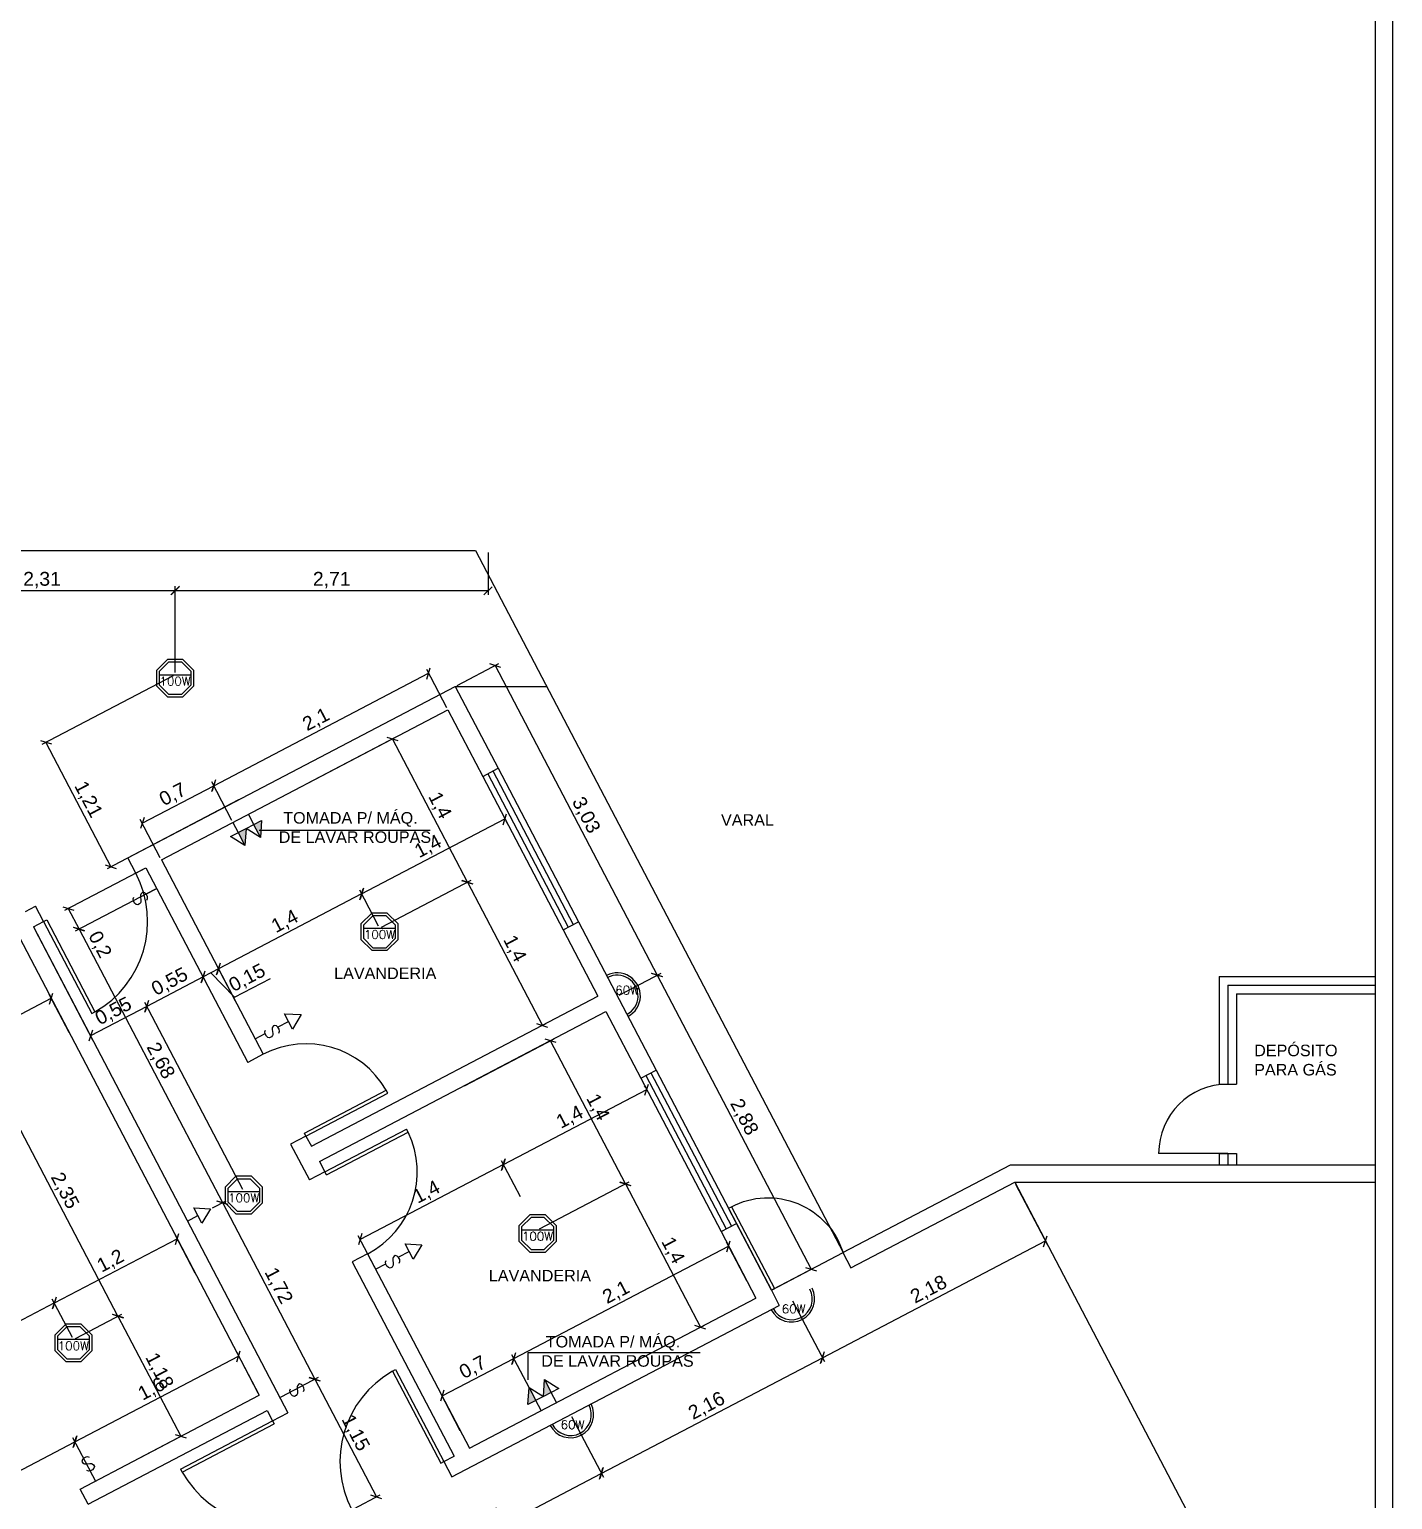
# Model space of a CAD drawing. Header units: millimetres. Extents: x 562 to 1062, y -27 to 300.
# Drawn here: x 693.56 to 705.36, y 232.64 to 245.37 of the extents above; entities that cross this region are included whole.
import ezdxf
from ezdxf.enums import TextEntityAlignment as Align

# ---------------------------------------------------------------- set-up
doc = ezdxf.new("R2010")
doc.units = ezdxf.units.MM
doc.header["$LTSCALE"] = 0.04
doc.linetypes.add('ACAD_ISO03W100', pattern=[30, 12, -18])
for name, color, linetype in [('01', 1, 'Continuous'), ('02', 2, 'Continuous'), ('03', 3, 'Continuous'), ('05', 5, 'Continuous'), ('1', 1, 'Continuous'), ('2', 2, 'Continuous'), ('BAN', 11, 'Continuous'), ('LUMINAR', 2, 'Continuous'), ('TRACEJADO', 7, 'ACAD_ISO03W100')]:
    doc.layers.add(name, color=color, linetype=linetype)
doc.styles.add('SIMPLEX', font='SIMPLEX.SHX')
doc.styles.get("Standard").update_dxf_attribs({"font": 'arial.ttf'})
doc.dimstyles.new('ISO-25', dxfattribs={"dimscale": 0.03, "dimtxt": 4, "dimasz": 2.5, "dimexe": 1.25, "dimexo": 0.625, "dimtad": 1, "dimtxsty": 'Standard', "dimblk": 'OBLIQUE', "dimcen": 2.5, "dimadec": 3, "dimazin": 0, "dimtfac": 1, "dimtmove": 0, "dimatfit": 3, "dimldrblk": 'OBLIQUE', "dimfxl": 1, "dimarcsym": 0})

# ---------------------------------------------------------------- blocks, each defined once
blk = doc.blocks.new('_Oblique')
at = {"layer": 'TRACEJADO', "color": 0, "lineweight": -2}
blk.add_line((-0.5, -0.5), (0.5, 0.5), dxfattribs=at)
blk = doc.blocks.new('*D299')
at = {"layer": 'BAN', "color": 0}
for p, q in [((692.513, 239.681), (692.513, 240.553)), ((692.513, 240.515), (694.819, 240.515)), ((694.819, 239.805), (694.819, 240.553))]:
    blk.add_line(p, q, dxfattribs=at)
at = {"layer": 'Defpoints', "color": 0}
for p in [(694.819, 240.515), (694.819, 239.786), (692.513, 239.662)]:
    blk.add_point(p, dxfattribs=at)
at = {"layer": 'BAN', "color": 0, "xscale": 0.075, "yscale": 0.075, "zscale": 0.075, "rotation": 180}
blk.add_blockref('_Oblique', (692.513, 240.515), dxfattribs=at)
at = {"layer": 'BAN', "color": 0, "xscale": 0.075, "yscale": 0.075, "zscale": 0.075}
blk.add_blockref('_Oblique', (694.819, 240.515), dxfattribs=at)
at = {"layer": 'BAN', "color": 0, "insert": (693.666, 240.606), "char_height": 0.12, "attachment_point": 5}
blk.add_mtext('2,31', dxfattribs=at)
blk = doc.blocks.new('*D300')
at = {"layer": 'BAN', "color": 0}
for p, q in [((697.529, 240.844), (697.529, 240.478)), ((694.819, 239.805), (694.819, 240.553)), ((694.819, 240.515), (697.529, 240.515))]:
    blk.add_line(p, q, dxfattribs=at)
at = {"layer": 'Defpoints', "color": 0}
for p in [(697.529, 240.862), (697.529, 240.515), (694.819, 239.786)]:
    blk.add_point(p, dxfattribs=at)
at = {"layer": 'BAN', "color": 0, "xscale": 0.075, "yscale": 0.075, "zscale": 0.075, "rotation": 180}
blk.add_blockref('_Oblique', (694.819, 240.515), dxfattribs=at)
at = {"layer": 'BAN', "color": 0, "xscale": 0.075, "yscale": 0.075, "zscale": 0.075}
blk.add_blockref('_Oblique', (697.529, 240.515), dxfattribs=at)
at = {"layer": 'BAN', "color": 0, "insert": (696.174, 240.606), "char_height": 0.12, "attachment_point": 5}
blk.add_mtext('2,71', dxfattribs=at)
blk = doc.blocks.new('*D301')
at = {"layer": 'BAN', "color": 0, "lineweight": -2}
for p, q in [((697.259, 239.693), (697.621, 239.883)), ((697.588, 239.866), (698.991, 237.186)), ((698.662, 237.013), (699.025, 237.203))]:
    blk.add_line(p, q, dxfattribs=at)
at = {"layer": 'Defpoints', "color": 0}
for p in [(697.243, 239.685), (698.991, 237.186), (698.646, 237.005)]:
    blk.add_point(p, dxfattribs=at)
at = {"layer": 'BAN', "color": 0, "lineweight": -2, "xscale": 0.075, "yscale": 0.075, "zscale": 0.075}
for p, rotation in [((697.588, 239.866), 117.6381895532795), ((698.991, 237.186), 297.6381895532795)]:
    blk.add_blockref('_Oblique', p, dxfattribs=dict(at, rotation=rotation))
at = {"layer": 'BAN', "color": 0, "insert": (698.37, 238.568), "char_height": 0.12, "attachment_point": 5, "rotation": 297.6382}
blk.add_mtext('3,03', dxfattribs=at)
blk = doc.blocks.new('*D302')
at = {"layer": 'BAN', "color": 0}
for p, q in [((698.662, 237.013), (699.025, 237.203)), ((698.991, 237.186), (700.325, 234.639)), ((699.996, 234.467), (700.358, 234.656))]:
    blk.add_line(p, q, dxfattribs=at)
at = {"layer": 'Defpoints', "color": 0}
for p in [(698.646, 237.005), (700.325, 234.639), (699.98, 234.458)]:
    blk.add_point(p, dxfattribs=at)
at = {"layer": 'BAN', "color": 0, "xscale": 0.075, "yscale": 0.075, "zscale": 0.075}
for p, rotation in [((698.991, 237.186), 117.6381895532795), ((700.325, 234.639), 297.6381895532795)]:
    blk.add_blockref('_Oblique', p, dxfattribs=dict(at, rotation=rotation))
at = {"layer": 'BAN', "color": 0, "insert": (699.739, 235.954), "char_height": 0.12, "attachment_point": 5, "rotation": 297.6382}
blk.add_mtext('2,88', dxfattribs=at)
blk = doc.blocks.new('*D303')
at = {"layer": 'BAN', "color": 0, "lineweight": -2}
for p, q in [((695.31, 238.525), (695.135, 238.859)), ((694.533, 238.501), (695.153, 238.825)), ((694.69, 238.2), (694.515, 238.534))]:
    blk.add_line(p, q, dxfattribs=at)
at = {"layer": 'Defpoints', "color": 0}
for p in [(695.153, 238.825), (695.319, 238.508), (694.699, 238.183)]:
    blk.add_point(p, dxfattribs=at)
at = {"layer": 'BAN', "color": 0, "lineweight": -2, "xscale": 0.075, "yscale": 0.075, "zscale": 0.075}
for p, rotation in [((695.153, 238.825), 27.63818955329995), ((694.533, 238.501), 207.6381895533)]:
    blk.add_blockref('_Oblique', p, dxfattribs=dict(at, rotation=rotation))
at = {"layer": 'BAN', "color": 0, "insert": (694.801, 238.744), "char_height": 0.12, "attachment_point": 5, "rotation": 27.6382}
blk.add_mtext('0,7', dxfattribs=at)
blk = doc.blocks.new('*D304')
at = {"layer": 'BAN', "color": 0}
for p, q in [((695.153, 238.825), (697.013, 239.8)), ((697.171, 239.499), (696.996, 239.833)), ((695.31, 238.525), (695.135, 238.859))]:
    blk.add_line(p, q, dxfattribs=at)
at = {"layer": 'Defpoints', "color": 0}
for p in [(697.013, 239.8), (697.179, 239.482), (695.319, 238.508)]:
    blk.add_point(p, dxfattribs=at)
at = {"layer": 'BAN', "color": 0, "xscale": 0.075, "yscale": 0.075, "zscale": 0.075}
for p, rotation in [((697.013, 239.8), 27.63818955329993), ((695.153, 238.825), 207.6381895533)]:
    blk.add_blockref('_Oblique', p, dxfattribs=dict(at, rotation=rotation))
at = {"layer": 'BAN', "color": 0, "insert": (696.041, 239.393), "char_height": 0.12, "attachment_point": 5, "rotation": 27.6382}
blk.add_mtext('2,1', dxfattribs=at)
blk = doc.blocks.new('*D305')
at = {"layer": 'BAN', "color": 0, "lineweight": -2}
for p, q in [((696.433, 237.889), (695.193, 237.239)), ((696.58, 237.609), (696.416, 237.922)), ((695.34, 236.96), (695.176, 237.273))]:
    blk.add_line(p, q, dxfattribs=at)
at = {"layer": 'Defpoints', "color": 0}
for p in [(696.588, 237.592), (695.193, 237.239), (695.348, 236.943)]:
    blk.add_point(p, dxfattribs=at)
at = {"layer": 'BAN', "color": 0, "lineweight": -2, "xscale": 0.075, "yscale": 0.075, "zscale": 0.075}
for p, rotation in [((696.433, 237.889), 27.63818955328323), ((695.193, 237.239), 207.6381895532832)]:
    blk.add_blockref('_Oblique', p, dxfattribs=dict(at, rotation=rotation))
at = {"layer": 'BAN', "color": 0, "insert": (695.771, 237.645), "char_height": 0.12, "attachment_point": 5, "rotation": 27.6382}
blk.add_mtext('1,4', dxfattribs=at)
blk = doc.blocks.new('*D306')
at = {"layer": 'BAN', "color": 0}
for p, q in [((696.433, 237.889), (697.674, 238.538)), ((697.682, 238.522), (697.691, 238.505)), ((696.58, 237.609), (696.416, 237.922))]:
    blk.add_line(p, q, dxfattribs=at)
at = {"layer": 'Defpoints', "color": 0}
for p in [(697.674, 238.538), (697.674, 238.538), (696.588, 237.592)]:
    blk.add_point(p, dxfattribs=at)
at = {"layer": 'BAN', "color": 0, "xscale": 0.075, "yscale": 0.075, "zscale": 0.075}
for p, rotation in [((697.674, 238.538), 27.63818955328328), ((696.433, 237.889), 207.6381895532833)]:
    blk.add_blockref('_Oblique', p, dxfattribs=dict(at, rotation=rotation))
at = {"layer": 'BAN', "color": 0, "insert": (697.011, 238.294), "char_height": 0.12, "attachment_point": 5, "rotation": 27.6382}
blk.add_mtext('1,4', dxfattribs=at)
blk = doc.blocks.new('*D308')
at = {"layer": 'BAN', "color": 0}
for p, q in [((697.66, 235.545), (698.901, 236.195)), ((698.892, 236.211), (698.883, 236.228)), ((697.807, 235.266), (697.643, 235.578))]:
    blk.add_line(p, q, dxfattribs=at)
at = {"layer": 'Defpoints', "color": 0}
for p in [(698.901, 236.195), (698.901, 236.195), (697.816, 235.249)]:
    blk.add_point(p, dxfattribs=at)
at = {"layer": 'BAN', "color": 0, "xscale": 0.075, "yscale": 0.075, "zscale": 0.075}
for p, rotation in [((698.901, 236.195), 27.63818955328329), ((697.66, 235.545), 207.6381895532833)]:
    blk.add_blockref('_Oblique', p, dxfattribs=dict(at, rotation=rotation))
at = {"layer": 'BAN', "color": 0, "insert": (698.238, 235.95), "char_height": 0.12, "attachment_point": 5, "rotation": 27.6382}
blk.add_mtext('1,4', dxfattribs=at)
blk = doc.blocks.new('*D307')
at = {"layer": 'BAN', "color": 0, "lineweight": -2}
for p, q in [((697.66, 235.545), (696.42, 234.896)), ((697.807, 235.266), (697.643, 235.578)), ((696.567, 234.616), (696.403, 234.929))]:
    blk.add_line(p, q, dxfattribs=at)
at = {"layer": 'Defpoints', "color": 0}
for p in [(697.816, 235.249), (696.42, 234.896), (696.575, 234.599)]:
    blk.add_point(p, dxfattribs=at)
at = {"layer": 'BAN', "color": 0, "lineweight": -2, "xscale": 0.075, "yscale": 0.075, "zscale": 0.075}
for p, rotation in [((697.66, 235.545), 27.63818955328323), ((696.42, 234.896), 207.6381895532832)]:
    blk.add_blockref('_Oblique', p, dxfattribs=dict(at, rotation=rotation))
at = {"layer": 'BAN', "color": 0, "insert": (696.998, 235.301), "char_height": 0.12, "attachment_point": 5, "rotation": 27.6382}
blk.add_mtext('1,4', dxfattribs=at)
blk = doc.blocks.new('*D309')
at = {"layer": 'BAN', "color": 0, "lineweight": -2}
for p, q in [((697.13, 233.541), (697.75, 233.865)), ((697.908, 233.564), (697.733, 233.898)), ((697.287, 233.24), (697.112, 233.574))]:
    blk.add_line(p, q, dxfattribs=at)
at = {"layer": 'Defpoints', "color": 0}
for p in [(697.75, 233.865), (697.916, 233.548), (697.296, 233.223)]:
    blk.add_point(p, dxfattribs=at)
at = {"layer": 'BAN', "color": 0, "lineweight": -2, "xscale": 0.075, "yscale": 0.075, "zscale": 0.075}
for p, rotation in [((697.75, 233.865), 27.63818955329995), ((697.13, 233.541), 207.6381895533)]:
    blk.add_blockref('_Oblique', p, dxfattribs=dict(at, rotation=rotation))
at = {"layer": 'BAN', "color": 0, "insert": (697.398, 233.783), "char_height": 0.12, "attachment_point": 5, "rotation": 27.6382}
blk.add_mtext('0,7', dxfattribs=at)
blk = doc.blocks.new('*D310')
at = {"layer": 'BAN', "color": 0}
for p, q in [((697.75, 233.865), (699.61, 234.839)), ((699.768, 234.539), (699.593, 234.873)), ((697.908, 233.564), (697.733, 233.898))]:
    blk.add_line(p, q, dxfattribs=at)
at = {"layer": 'Defpoints', "color": 0}
for p in [(699.61, 234.839), (699.777, 234.522), (697.916, 233.548)]:
    blk.add_point(p, dxfattribs=at)
at = {"layer": 'BAN', "color": 0, "xscale": 0.075, "yscale": 0.075, "zscale": 0.075}
for p, rotation in [((699.61, 234.839), 27.63818955329998), ((697.75, 233.865), 207.6381895533)]:
    blk.add_blockref('_Oblique', p, dxfattribs=dict(at, rotation=rotation))
at = {"layer": 'BAN', "color": 0, "insert": (698.638, 234.433), "char_height": 0.12, "attachment_point": 5, "rotation": 27.6382}
blk.add_mtext('2,1', dxfattribs=at)
blk = doc.blocks.new('*D311')
at = {"layer": 'BAN', "color": 0}
for p, q in [((695.015, 237.255), (695.078, 237.136)), ((695.193, 237.239), (695.06, 237.17)), ((695.127, 237.205), (695.332, 236.994)), ((695.202, 237.223), (695.21, 237.206)), ((695.332, 236.994), (695.643, 237.156))]:
    blk.add_line(p, q, dxfattribs=at)
at = {"layer": 'Defpoints', "color": 0}
for p in [(695.007, 237.272), (695.193, 237.239), (695.06, 237.17)]:
    blk.add_point(p, dxfattribs=at)
at = {"layer": 'BAN', "color": 0, "xscale": 0.075, "yscale": 0.075, "zscale": 0.075}
for p, rotation in [((695.06, 237.17), 207.6381895532833), ((695.193, 237.239), 27.63818955328331)]:
    blk.add_blockref('_Oblique', p, dxfattribs=dict(at, rotation=rotation))
at = {"layer": 'BAN', "color": 0, "insert": (695.445, 237.156), "char_height": 0.12, "attachment_point": 5, "rotation": 27.6382}
blk.add_mtext('0,15', dxfattribs=at)
blk = doc.blocks.new('*D312')
at = {"layer": 'BAN', "color": 0}
for p, q in [((695.015, 237.255), (695.078, 237.136)), ((695.06, 237.17), (694.573, 236.915)), ((695.404, 235.328), (694.556, 236.948))]:
    blk.add_line(p, q, dxfattribs=at)
at = {"layer": 'Defpoints', "color": 0}
for p in [(695.007, 237.272), (694.573, 236.915), (695.412, 235.312)]:
    blk.add_point(p, dxfattribs=at)
at = {"layer": 'BAN', "color": 0, "xscale": 0.075, "yscale": 0.075, "zscale": 0.075}
for p, rotation in [((695.06, 237.17), 27.63818955328331), ((694.573, 236.915), 207.6381895532833)]:
    blk.add_blockref('_Oblique', p, dxfattribs=dict(at, rotation=rotation))
at = {"layer": 'BAN', "color": 0, "insert": (694.774, 237.123), "char_height": 0.12, "attachment_point": 5, "rotation": 27.6382}
blk.add_mtext('0,55', dxfattribs=at)
blk = doc.blocks.new('*D313')
at = {"layer": 'BAN', "color": 0}
for p, q in [((693.6, 237.587), (694.103, 236.626)), ((695.404, 235.328), (694.556, 236.948)), ((694.573, 236.915), (694.086, 236.659))]:
    blk.add_line(p, q, dxfattribs=at)
at = {"layer": 'Defpoints', "color": 0}
for p in [(693.591, 237.603), (694.086, 236.659), (695.412, 235.312)]:
    blk.add_point(p, dxfattribs=at)
at = {"layer": 'BAN', "color": 0, "xscale": 0.075, "yscale": 0.075, "zscale": 0.075}
for p, rotation in [((694.573, 236.915), 27.63818955328331), ((694.086, 236.659), 207.6381895532833)]:
    blk.add_blockref('_Oblique', p, dxfattribs=dict(at, rotation=rotation))
at = {"layer": 'BAN', "color": 0, "insert": (694.287, 236.868), "char_height": 0.12, "attachment_point": 5, "rotation": 27.6382}
blk.add_mtext('0,55', dxfattribs=at)
blk = doc.blocks.new('*D314')
at = {"layer": 'BAN', "color": 0, "lineweight": -2}
for p, q in [((694.549, 238.105), (693.86, 237.744)), ((694.642, 237.928), (693.953, 237.567)), ((693.893, 237.761), (693.986, 237.584)), ((693.986, 237.584), (694.139, 237.292))]:
    blk.add_line(p, q, dxfattribs=at)
at = {"layer": 'Defpoints', "color": 0}
for p in [(694.566, 238.114), (694.659, 237.936), (693.986, 237.584)]:
    blk.add_point(p, dxfattribs=at)
at = {"layer": 'BAN', "color": 0, "lineweight": -2, "xscale": 0.075, "yscale": 0.075, "zscale": 0.075}
for p, rotation in [((693.893, 237.761), 117.6381895532745), ((693.986, 237.584), 297.6381895532745)]:
    blk.add_blockref('_Oblique', p, dxfattribs=dict(at, rotation=rotation))
at = {"layer": 'BAN', "color": 0, "insert": (694.161, 237.447), "char_height": 0.12, "attachment_point": 5, "rotation": 297.6382}
blk.add_mtext('0,2', dxfattribs=at)
blk = doc.blocks.new('*D315')
at = {"layer": 'BAN', "color": 0}
for p, q in [((694.642, 237.928), (693.953, 237.567)), ((693.986, 237.584), (695.227, 235.215)), ((695.141, 235.17), (695.26, 235.232))]:
    blk.add_line(p, q, dxfattribs=at)
at = {"layer": 'Defpoints', "color": 0}
for p in [(694.659, 237.936), (695.124, 235.161), (695.227, 235.215)]:
    blk.add_point(p, dxfattribs=at)
at = {"layer": 'BAN', "color": 0, "xscale": 0.075, "yscale": 0.075, "zscale": 0.075}
for p, rotation in [((693.986, 237.584), 117.6381895532745), ((695.227, 235.215), 297.6381895532745)]:
    blk.add_blockref('_Oblique', p, dxfattribs=dict(at, rotation=rotation))
at = {"layer": 'BAN', "color": 0, "insert": (694.687, 236.442), "char_height": 0.12, "attachment_point": 5, "rotation": 297.6382}
blk.add_mtext('2,68', dxfattribs=at)
blk = doc.blocks.new('*D316')
at = {"layer": 'BAN', "color": 0}
for p, q in [((695.141, 235.17), (695.26, 235.232)), ((695.227, 235.215), (696.027, 233.686)), ((695.742, 233.537), (696.06, 233.704))]:
    blk.add_line(p, q, dxfattribs=at)
at = {"layer": 'Defpoints', "color": 0}
for p in [(695.124, 235.161), (696.027, 233.686), (695.725, 233.528)]:
    blk.add_point(p, dxfattribs=at)
at = {"layer": 'BAN', "color": 0, "xscale": 0.075, "yscale": 0.075, "zscale": 0.075}
for p, rotation in [((695.227, 235.215), 117.6381895532745), ((696.027, 233.686), 297.6381895532745)]:
    blk.add_blockref('_Oblique', p, dxfattribs=dict(at, rotation=rotation))
at = {"layer": 'BAN', "color": 0, "insert": (695.708, 234.493), "char_height": 0.12, "attachment_point": 5, "rotation": 297.6382}
blk.add_mtext('1,72', dxfattribs=at)
blk = doc.blocks.new('*D317')
at = {"layer": 'BAN', "color": 0}
for p, q in [((695.742, 233.537), (696.06, 233.704)), ((696.027, 233.686), (696.561, 232.668)), ((696.364, 232.565), (696.594, 232.685))]:
    blk.add_line(p, q, dxfattribs=at)
at = {"layer": 'Defpoints', "color": 0}
for p in [(695.725, 233.528), (696.561, 232.668), (696.347, 232.556)]:
    blk.add_point(p, dxfattribs=at)
at = {"layer": 'BAN', "color": 0, "xscale": 0.075, "yscale": 0.075, "zscale": 0.075}
for p, rotation in [((696.027, 233.686), 117.6381895532745), ((696.561, 232.668), 297.6381895532745)]:
    blk.add_blockref('_Oblique', p, dxfattribs=dict(at, rotation=rotation))
at = {"layer": 'BAN', "color": 0, "insert": (696.374, 233.219), "char_height": 0.12, "attachment_point": 5, "rotation": 297.6382}
blk.add_mtext('1,15', dxfattribs=at)
blk = doc.blocks.new('*D320')
at = {"layer": 'BAN', "color": 0}
for p, q in [((689.779, 230.96), (693.951, 233.145)), ((694.097, 232.866), (693.933, 233.178)), ((689.948, 230.637), (689.762, 230.994))]:
    blk.add_line(p, q, dxfattribs=at)
at = {"layer": 'Defpoints', "color": 0}
for p in [(693.951, 233.145), (694.105, 232.849), (689.957, 230.621)]:
    blk.add_point(p, dxfattribs=at)
at = {"layer": 'BAN', "color": 0, "xscale": 0.075, "yscale": 0.075, "zscale": 0.075}
for p, rotation in [((693.951, 233.145), 27.63818955327947), ((689.779, 230.96), 207.6381895532795)]:
    blk.add_blockref('_Oblique', p, dxfattribs=dict(at, rotation=rotation))
at = {"layer": 'BAN', "color": 0, "insert": (691.823, 232.133), "char_height": 0.12, "attachment_point": 5, "rotation": 27.6382}
blk.add_mtext('4,71', dxfattribs=at)
blk = doc.blocks.new('*D321')
at = {"layer": 'BAN', "color": 0}
for p, q in [((693.951, 233.145), (695.368, 233.887)), ((695.537, 233.564), (695.351, 233.92)), ((694.097, 232.866), (693.933, 233.178))]:
    blk.add_line(p, q, dxfattribs=at)
at = {"layer": 'Defpoints', "color": 0}
for p in [(695.368, 233.887), (695.546, 233.547), (694.105, 232.849)]:
    blk.add_point(p, dxfattribs=at)
at = {"layer": 'BAN', "color": 0, "xscale": 0.075, "yscale": 0.075, "zscale": 0.075}
for p, rotation in [((695.368, 233.887), 27.63818955327947), ((693.951, 233.145), 207.6381895532795)]:
    blk.add_blockref('_Oblique', p, dxfattribs=dict(at, rotation=rotation))
at = {"layer": 'BAN', "color": 0, "insert": (694.617, 233.596), "char_height": 0.12, "attachment_point": 5, "rotation": 27.6382}
blk.add_mtext('1,6', dxfattribs=at)
blk = doc.blocks.new('*D322')
at = {"layer": 'BAN', "color": 0, "lineweight": -2}
for p, q in [((693.929, 234.048), (693.755, 234.38)), ((693.773, 234.347), (691.55, 233.183)), ((691.707, 232.884), (691.533, 233.216))]:
    blk.add_line(p, q, dxfattribs=at)
at = {"layer": 'Defpoints', "color": 0}
for p in [(693.938, 234.032), (691.55, 233.183), (691.715, 232.868)]:
    blk.add_point(p, dxfattribs=at)
at = {"layer": 'BAN', "color": 0, "lineweight": -2, "xscale": 0.075, "yscale": 0.075, "zscale": 0.075}
for p, rotation in [((693.773, 234.347), 27.63818955328132), ((691.55, 233.183), 207.6381895532814)]:
    blk.add_blockref('_Oblique', p, dxfattribs=dict(at, rotation=rotation))
at = {"layer": 'BAN', "color": 0, "insert": (692.62, 233.845), "char_height": 0.12, "attachment_point": 5, "rotation": 27.6382}
blk.add_mtext('2,51', dxfattribs=at)
blk = doc.blocks.new('*D325')
at = {"layer": 'BAN', "color": 0}
for p, q in [((693.773, 234.347), (694.836, 234.903)), ((694.992, 234.605), (694.819, 234.937)), ((693.929, 234.048), (693.755, 234.38))]:
    blk.add_line(p, q, dxfattribs=at)
at = {"layer": 'Defpoints', "color": 0}
for p in [(694.836, 234.903), (695.001, 234.588), (693.938, 234.032)]:
    blk.add_point(p, dxfattribs=at)
at = {"layer": 'BAN', "color": 0, "xscale": 0.075, "yscale": 0.075, "zscale": 0.075}
for p, rotation in [((694.836, 234.903), 27.63818955328134), ((693.773, 234.347), 207.6381895532814)]:
    blk.add_blockref('_Oblique', p, dxfattribs=dict(at, rotation=rotation))
at = {"layer": 'BAN', "color": 0, "insert": (694.262, 234.705), "char_height": 0.12, "attachment_point": 5, "rotation": 27.6382}
blk.add_mtext('1,2', dxfattribs=at)
blk = doc.blocks.new('*D329')
at = {"layer": 'BAN', "color": 0}
for p, q in [((692.683, 236.429), (693.746, 236.985)), ((693.902, 236.687), (693.728, 237.018)), ((692.839, 236.13), (692.665, 236.462))]:
    blk.add_line(p, q, dxfattribs=at)
at = {"layer": 'Defpoints', "color": 0}
for p in [(693.746, 236.985), (693.911, 236.67), (692.848, 236.113)]:
    blk.add_point(p, dxfattribs=at)
at = {"layer": 'BAN', "color": 0, "xscale": 0.075, "yscale": 0.075, "zscale": 0.075}
for p, rotation in [((693.746, 236.985), 27.63818955328135), ((692.683, 236.429), 207.6381895532814)]:
    blk.add_blockref('_Oblique', p, dxfattribs=dict(at, rotation=rotation))
at = {"layer": 'BAN', "color": 0, "insert": (693.172, 236.787), "char_height": 0.12, "attachment_point": 5, "rotation": 27.6382}
blk.add_mtext('1,2', dxfattribs=at)
blk = doc.blocks.new('*D339')
at = {"layer": 'BAN', "color": 0, "lineweight": -2}
for p, q in [((695.956, 238.841), (696.732, 239.248)), ((697.348, 237.99), (696.699, 239.23)), ((696.605, 237.601), (697.381, 238.008))]:
    blk.add_line(p, q, dxfattribs=at)
at = {"layer": 'Defpoints', "color": 0}
for p in [(696.699, 239.23), (695.939, 238.833), (696.588, 237.592)]:
    blk.add_point(p, dxfattribs=at)
at = {"layer": 'BAN', "color": 0, "lineweight": -2, "xscale": 0.075, "yscale": 0.075, "zscale": 0.075}
for p, rotation in [((696.699, 239.23), 117.6381895532844), ((697.348, 237.99), 297.6381895532843)]:
    blk.add_blockref('_Oblique', p, dxfattribs=dict(at, rotation=rotation))
at = {"layer": 'BAN', "color": 0, "insert": (697.104, 238.652), "char_height": 0.12, "attachment_point": 5, "rotation": 297.6382}
blk.add_mtext('1,4', dxfattribs=at)
blk = doc.blocks.new('*D340')
at = {"layer": 'BAN', "color": 0}
for p, q in [((696.605, 237.601), (697.381, 238.008)), ((697.348, 237.99), (697.998, 236.75)), ((698.014, 236.759), (698.031, 236.767))]:
    blk.add_line(p, q, dxfattribs=at)
at = {"layer": 'Defpoints', "color": 0}
for p in [(696.588, 237.592), (697.998, 236.75), (697.998, 236.75)]:
    blk.add_point(p, dxfattribs=at)
at = {"layer": 'BAN', "color": 0, "xscale": 0.075, "yscale": 0.075, "zscale": 0.075}
for p, rotation in [((697.348, 237.99), 117.6381895532844), ((697.998, 236.75), 297.6381895532843)]:
    blk.add_blockref('_Oblique', p, dxfattribs=dict(at, rotation=rotation))
at = {"layer": 'BAN', "color": 0, "insert": (697.753, 237.412), "char_height": 0.12, "attachment_point": 5, "rotation": 297.6382}
blk.add_mtext('1,4', dxfattribs=at)
blk = doc.blocks.new('*D342')
at = {"layer": 'BAN', "color": 0}
for p, q in [((697.974, 234.988), (698.75, 235.394)), ((698.717, 235.377), (699.366, 234.137)), ((699.383, 234.145), (699.399, 234.154))]:
    blk.add_line(p, q, dxfattribs=at)
at = {"layer": 'Defpoints', "color": 0}
for p in [(697.957, 234.979), (699.366, 234.137), (699.366, 234.137)]:
    blk.add_point(p, dxfattribs=at)
at = {"layer": 'BAN', "color": 0, "xscale": 0.075, "yscale": 0.075, "zscale": 0.075}
for p, rotation in [((698.717, 235.377), 117.6381895532844), ((699.366, 234.137), 297.6381895532843)]:
    blk.add_blockref('_Oblique', p, dxfattribs=dict(at, rotation=rotation))
at = {"layer": 'BAN', "color": 0, "insert": (699.122, 234.799), "char_height": 0.12, "attachment_point": 5, "rotation": 297.6382}
blk.add_mtext('1,4', dxfattribs=at)
blk = doc.blocks.new('*D341')
at = {"layer": 'BAN', "color": 0, "lineweight": -2}
for p, q in [((697.324, 236.228), (698.1, 236.634)), ((698.717, 235.377), (698.067, 236.617)), ((697.974, 234.988), (698.75, 235.394))]:
    blk.add_line(p, q, dxfattribs=at)
at = {"layer": 'Defpoints', "color": 0}
for p in [(698.067, 236.617), (697.308, 236.219), (697.957, 234.979)]:
    blk.add_point(p, dxfattribs=at)
at = {"layer": 'BAN', "color": 0, "lineweight": -2, "xscale": 0.075, "yscale": 0.075, "zscale": 0.075}
for p, rotation in [((698.067, 236.617), 117.6381895532844), ((698.717, 235.377), 297.6381895532843)]:
    blk.add_blockref('_Oblique', p, dxfattribs=dict(at, rotation=rotation))
at = {"layer": 'BAN', "color": 0, "insert": (698.472, 236.039), "char_height": 0.12, "attachment_point": 5, "rotation": 297.6382}
blk.add_mtext('1,4', dxfattribs=at)
blk = doc.blocks.new('*D343')
at = {"layer": 'BAN', "color": 0, "lineweight": -2}
for p, q in [((698.251, 233.362), (698.526, 232.837)), ((696.595, 231.868), (698.508, 232.87)), ((696.337, 232.36), (696.612, 231.835))]:
    blk.add_line(p, q, dxfattribs=at)
at = {"layer": 'Defpoints', "color": 0}
for p in [(698.242, 233.379), (698.508, 232.87), (696.328, 232.377)]:
    blk.add_point(p, dxfattribs=at)
at = {"layer": 'BAN', "color": 0, "lineweight": -2, "xscale": 0.075, "yscale": 0.075, "zscale": 0.075}
for p, rotation in [((698.508, 232.87), 27.63818955328153), ((696.595, 231.868), 207.6381895532815)]:
    blk.add_blockref('_Oblique', p, dxfattribs=dict(at, rotation=rotation))
at = {"layer": 'BAN', "color": 0, "insert": (697.509, 232.449), "char_height": 0.12, "attachment_point": 5, "rotation": 27.6382}
blk.add_mtext('2,16', dxfattribs=at)
blk = doc.blocks.new('*D344')
at = {"layer": 'BAN', "color": 0}
for p, q in [((700.164, 234.364), (700.439, 233.839)), ((698.508, 232.87), (700.422, 233.872)), ((698.251, 233.362), (698.526, 232.837))]:
    blk.add_line(p, q, dxfattribs=at)
at = {"layer": 'Defpoints', "color": 0}
for p in [(700.155, 234.381), (700.422, 233.872), (698.242, 233.379)]:
    blk.add_point(p, dxfattribs=at)
at = {"layer": 'BAN', "color": 0, "xscale": 0.075, "yscale": 0.075, "zscale": 0.075}
for p, rotation in [((700.422, 233.872), 27.63818955328151), ((698.508, 232.87), 207.6381895532815)]:
    blk.add_blockref('_Oblique', p, dxfattribs=dict(at, rotation=rotation))
at = {"layer": 'BAN', "color": 0, "insert": (699.423, 233.451), "char_height": 0.12, "attachment_point": 5, "rotation": 27.6382}
blk.add_mtext('2,16', dxfattribs=at)
blk = doc.blocks.new('*D345')
at = {"layer": 'BAN', "color": 0}
for p, q in [((702.095, 235.375), (702.37, 234.85)), ((700.422, 233.872), (702.353, 234.883)), ((700.164, 234.364), (700.439, 233.839))]:
    blk.add_line(p, q, dxfattribs=at)
at = {"layer": 'Defpoints', "color": 0}
for p in [(702.087, 235.392), (702.353, 234.883), (700.155, 234.381)]:
    blk.add_point(p, dxfattribs=at)
at = {"layer": 'BAN', "color": 0, "xscale": 0.075, "yscale": 0.075, "zscale": 0.075}
for p, rotation in [((702.353, 234.883), 27.63818955328151), ((700.422, 233.872), 207.6381895532815)]:
    blk.add_blockref('_Oblique', p, dxfattribs=dict(at, rotation=rotation))
at = {"layer": 'BAN', "color": 0, "insert": (701.345, 234.458), "char_height": 0.12, "attachment_point": 5, "rotation": 27.6382}
blk.add_mtext('2,18', dxfattribs=at)
blk = doc.blocks.new('*D346')
at = {"layer": 'BAN', "color": 0, "lineweight": -2}
for p, q in [((694.802, 239.778), (693.665, 239.183)), ((693.699, 239.2), (694.262, 238.124)), ((695.366, 238.702), (694.229, 238.107))]:
    blk.add_line(p, q, dxfattribs=at)
at = {"layer": 'Defpoints', "color": 0}
for p in [(694.819, 239.786), (695.382, 238.71), (694.262, 238.124)]:
    blk.add_point(p, dxfattribs=at)
at = {"layer": 'BAN', "color": 0, "lineweight": -2, "xscale": 0.075, "yscale": 0.075, "zscale": 0.075}
for p, rotation in [((693.699, 239.2), 117.6381895532849), ((694.262, 238.124), 297.6381895532849)]:
    blk.add_blockref('_Oblique', p, dxfattribs=dict(at, rotation=rotation))
at = {"layer": 'BAN', "color": 0, "insert": (694.061, 238.704), "char_height": 0.12, "attachment_point": 5, "rotation": 297.6382}
blk.add_mtext('1,21', dxfattribs=at)
blk = doc.blocks.new('*D354')
at = {"layer": 'BAN', "color": 0}
for p, q in [((692.864, 236.122), (693.266, 236.332)), ((694.323, 234.233), (693.233, 236.315)), ((693.955, 234.04), (694.356, 234.25))]:
    blk.add_line(p, q, dxfattribs=at)
at = {"layer": 'Defpoints', "color": 0}
for p in [(693.233, 236.315), (692.848, 236.113), (693.938, 234.032)]:
    blk.add_point(p, dxfattribs=at)
at = {"layer": 'BAN', "color": 0, "xscale": 0.075, "yscale": 0.075, "zscale": 0.075}
for p, rotation in [((693.233, 236.315), 117.6381895532807), ((694.323, 234.233), 297.6381895532807)]:
    blk.add_blockref('_Oblique', p, dxfattribs=dict(at, rotation=rotation))
at = {"layer": 'BAN', "color": 0, "insert": (693.858, 235.316), "char_height": 0.12, "attachment_point": 5, "rotation": 297.6382}
blk.add_mtext('2,35', dxfattribs=at)
blk = doc.blocks.new('*D353')
at = {"layer": 'BAN', "color": 0, "lineweight": -2}
for p, q in [((693.955, 234.04), (694.356, 234.25)), ((694.323, 234.233), (694.868, 233.192)), ((694.5, 232.999), (694.901, 233.21))]:
    blk.add_line(p, q, dxfattribs=at)
at = {"layer": 'Defpoints', "color": 0}
for p in [(693.938, 234.032), (694.868, 233.192), (694.483, 232.991)]:
    blk.add_point(p, dxfattribs=at)
at = {"layer": 'BAN', "color": 0, "lineweight": -2, "xscale": 0.075, "yscale": 0.075, "zscale": 0.075}
for p, rotation in [((694.323, 234.233), 117.6381895532807), ((694.868, 233.192), 297.6381895532807)]:
    blk.add_blockref('_Oblique', p, dxfattribs=dict(at, rotation=rotation))
at = {"layer": 'BAN', "color": 0, "insert": (694.676, 233.755), "char_height": 0.12, "attachment_point": 5, "rotation": 297.6382}
blk.add_mtext('1,18', dxfattribs=at)

msp = doc.modelspace()

# ---------------------------------------------------------------- hatches: boundary and pattern name
at = {"layer": '03'}
h = msp.add_hatch(color=256, dxfattribs=at)
h.paths.add_polyline_path([(695.565, 238.524), (695.498, 238.489), (695.556, 238.378)])
h.paths.add_polyline_path([(695.432, 238.454), (695.365, 238.419), (695.423, 238.309)])
h = msp.add_hatch(color=256, dxfattribs=at)
h.paths.add_polyline_path([(697.882, 233.613), (697.873, 233.468), (697.94, 233.503)])
h.paths.add_polyline_path([(698.015, 233.683), (698.006, 233.537), (698.073, 233.572)])

# ---------------------------------------------------------------- linework, layer by layer
at = {"layer": '01'}
msp.add_line((699.98, 234.458), (700.601, 234.783), dxfattribs=at)
msp.add_arc((703.933, 235.642), 0.6, 90, 180, dxfattribs=at)
at = {"layer": '02'}
for p, q in [((681.258, 240.862), (697.418, 240.862)), ((697.418, 240.862), (700.601, 234.783)), ((697.243, 239.685), (698.035, 239.685)), ((697.614, 238.976), (698.31, 237.647)), ((697.481, 238.906), (698.177, 237.577)), ((697.525, 238.929), (698.221, 237.601)), ((697.569, 238.953), (698.265, 237.624)), ((703.858, 237.172), (703.858, 236.242)), ((703.858, 237.172), (705.208, 237.172)), ((704.008, 237.022), (704.008, 236.242)), ((704.008, 237.022), (705.208, 237.022)), ((698.849, 236.293), (699.545, 234.964)), ((698.894, 236.316), (699.589, 234.987)), ((698.938, 236.339), (699.634, 235.01)), ((698.982, 236.362), (699.678, 235.034)), ((695.937, 235.818), (696.646, 236.189)), ((695.951, 235.791), (696.66, 236.162)), ((696.66, 236.162), (696.646, 236.189)), ((703.858, 236.242), (704.008, 236.242)), ((695.951, 235.791), (695.937, 235.818)), ((696.114, 235.481), (696.822, 235.852)), ((696.128, 235.455), (696.836, 235.826)), ((696.836, 235.826), (696.822, 235.852)), ((703.858, 235.642), (704.008, 235.642)), ((703.858, 235.642), (703.858, 235.542)), ((704.008, 235.642), (704.008, 235.542)), ((696.128, 235.455), (696.114, 235.481)), ((702.087, 235.392), (704.664, 230.47))]:
    msp.add_line(p, q, dxfattribs=at)
at = {"layer": '02', "linetype": 'Continuous', "extrusion": (0, 0, -1)}
msp.add_lwpolyline([(-699.98, 234.458), (-699.608, 235.167), (-699.635, 235.18), (-700.006, 234.472)], close=True, dxfattribs=at)
at = {"layer": '02', "linetype": 'Continuous'}
for centre, start, end in [((695.951, 235.791), 29.7873, 117.6382), ((696.114, 235.481), 297.6382, 25.4891)]:
    msp.add_arc(centre, 0.8, start, end, dxfattribs=at)
at = {"layer": '02', "linetype": 'Continuous', "extrusion": (0, 0, -1)}
msp.add_arc((-699.951, 234.576), 0.682, 62.3618, 162.3149, dxfattribs=at)
at = {"layer": '03'}
for p, q in [((695.452, 238.578), (695.498, 238.489)), ((695.299, 238.385), (695.432, 238.454)), ((695.319, 238.508), (695.365, 238.419)), ((695.432, 238.454), (695.423, 238.309)), ((695.432, 238.454), (695.565, 238.524)), ((695.556, 238.378), (695.432, 238.454)), ((695.498, 238.489), (695.556, 238.378)), ((695.565, 238.524), (695.556, 238.378)), ((695.423, 238.309), (695.299, 238.385)), ((695.365, 238.419), (695.423, 238.309)), ((697.025, 238.437), (695.545, 238.437)), ((694.57, 237.89), (694.659, 237.936)), ((703.933, 237.097), (703.933, 236.242)), ((703.933, 237.097), (705.208, 237.097)), ((695.765, 236.851), (695.91, 236.843)), ((695.834, 236.718), (695.765, 236.851)), ((695.91, 236.843), (695.834, 236.718)), ((695.511, 236.633), (695.599, 236.679)), ((695.711, 236.738), (695.8, 236.785)), ((703.933, 235.642), (703.333, 235.642)), ((703.933, 235.642), (703.933, 235.542)), ((695.048, 235.036), (694.979, 235.169)), ((694.979, 235.169), (695.124, 235.161)), ((695.124, 235.161), (695.048, 235.036)), ((694.925, 235.056), (695.014, 235.103)), ((696.755, 234.745), (696.843, 234.791)), ((696.878, 234.725), (696.809, 234.858)), ((696.809, 234.858), (696.954, 234.849)), ((696.954, 234.849), (696.878, 234.725)), ((696.554, 234.64), (696.643, 234.686)), ((699.363, 233.914), (697.871, 233.914)), ((697.871, 233.914), (697.871, 233.682)), ((697.873, 233.468), (697.882, 233.613)), ((697.882, 233.613), (698.006, 233.537)), ((697.882, 233.613), (697.94, 233.503)), ((698.006, 233.537), (698.015, 233.683)), ((698.015, 233.683), (698.139, 233.607)), ((698.015, 233.683), (698.073, 233.572)), ((695.725, 233.528), (695.814, 233.575)), ((698.006, 233.537), (697.873, 233.468)), ((697.986, 233.414), (697.94, 233.503)), ((698.139, 233.607), (698.006, 233.537)), ((698.119, 233.484), (698.073, 233.572)), ((694.129, 232.805), (694.082, 232.894))]:
    msp.add_line(p, q, dxfattribs=at)
for points in [[(694.752, 239.917), (694.657, 239.823), (694.657, 239.689), (694.752, 239.594), (694.886, 239.594), (694.98, 239.689), (694.98, 239.823), (694.886, 239.917)], [(696.522, 237.723), (696.427, 237.629), (696.427, 237.495), (696.522, 237.4), (696.655, 237.4), (696.75, 237.495), (696.75, 237.629), (696.655, 237.723)], [(695.345, 235.443), (695.251, 235.348), (695.251, 235.214), (695.345, 235.119), (695.479, 235.119), (695.574, 235.214), (695.574, 235.348), (695.479, 235.443)], [(697.89, 235.11), (697.795, 235.015), (697.795, 234.881), (697.89, 234.787), (698.024, 234.787), (698.119, 234.881), (698.119, 235.015), (698.024, 235.11)], [(693.871, 234.162), (693.776, 234.068), (693.776, 233.934), (693.871, 233.839), (694.005, 233.839), (694.1, 233.934), (694.1, 234.068), (694.005, 234.162)]]:
    msp.add_lwpolyline(points, close=True, dxfattribs=at)
for centre, start, end in [((698.646, 237.005), 297.6382, 117.6382), ((700.155, 234.381), 207.6382, 27.6382), ((698.242, 233.379), 207.6382, 27.6382)]:
    msp.add_arc(centre, 0.2, start, end, dxfattribs=at)
at = {"layer": '05'}
for p, q in [((705.208, 248.113), (705.208, 228.497)), ((705.358, 248.113), (705.358, 228.576)), ((694.408, 238.2), (697.243, 239.685)), ((697.243, 239.685), (697.614, 238.976)), ((692.422, 239.512), (695.546, 233.547)), ((694.699, 238.183), (697.179, 239.482)), ((697.179, 239.482), (697.481, 238.906)), ((697.481, 238.906), (697.614, 238.976)), ((694.477, 238.067), (694.408, 238.2)), ((694.477, 238.067), (694.566, 238.114)), ((694.566, 238.114), (695.447, 236.43)), ((694.699, 238.183), (695.58, 236.5)), ((693.522, 237.736), (693.61, 237.783)), ((693.68, 237.65), (693.61, 237.783)), ((693.591, 237.603), (693.68, 237.65)), ((693.591, 237.603), (695.795, 233.395)), ((698.177, 237.577), (698.31, 237.647)), ((698.177, 237.577), (698.478, 237.002)), ((698.31, 237.647), (698.982, 236.362)), ((695.998, 235.703), (698.478, 237.002)), ((696.067, 235.57), (698.548, 236.869)), ((698.548, 236.869), (698.849, 236.293)), ((695.58, 236.5), (695.447, 236.43)), ((698.849, 236.293), (698.982, 236.362)), ((695.951, 235.791), (695.818, 235.722)), ((695.951, 235.791), (695.998, 235.703)), ((695.818, 235.722), (695.981, 235.412)), ((696.067, 235.57), (696.114, 235.481)), ((700.6, 234.783), (702.05, 235.542)), ((702.05, 235.542), (705.208, 235.542)), ((696.114, 235.481), (695.981, 235.412)), ((700.669, 234.65), (702.087, 235.392)), ((702.087, 235.392), (705.208, 235.392)), ((699.545, 234.964), (699.678, 235.034)), ((699.678, 235.034), (699.98, 234.458)), ((699.545, 234.964), (699.847, 234.388)), ((696.485, 234.773), (696.352, 234.703)), ((696.485, 234.773), (697.366, 233.089)), ((700.6, 234.783), (700.669, 234.65)), ((696.352, 234.703), (697.233, 233.02)), ((697.366, 233.089), (699.847, 234.388)), ((699.98, 234.458), (700.049, 234.325)), ((697.214, 232.84), (700.049, 234.325)), ((693.996, 232.735), (695.546, 233.547)), ((694.065, 232.603), (695.616, 233.414)), ((695.616, 233.414), (695.662, 233.326)), ((695.662, 233.326), (695.795, 233.395)), ((697.145, 232.973), (697.233, 233.02)), ((697.145, 232.973), (697.214, 232.84)), ((694.065, 232.603), (693.996, 232.735))]:
    msp.add_line(p, q, dxfattribs=at)
at = {"layer": '1'}
for centre, start, end in [((698.646, 237.005), 297.6382, 117.6382), ((700.155, 234.381), 207.6382, 27.6382), ((698.242, 233.379), 207.6382, 27.6382)]:
    msp.add_arc(centre, 0.18, start, end, dxfattribs=at)
at = {"layer": '2'}
for p, q in [((693.68, 237.65), (693.707, 237.664)), ((693.68, 237.65), (694.098, 236.852)), ((693.707, 237.664), (694.124, 236.866)), ((694.098, 236.852), (694.124, 236.866)), ((696.701, 233.757), (696.727, 233.771)), ((696.701, 233.757), (697.118, 232.959)), ((696.727, 233.771), (697.145, 232.973)), ((694.865, 232.908), (695.662, 233.326)), ((694.879, 232.882), (695.676, 233.299)), ((695.662, 233.326), (695.676, 233.299)), ((694.865, 232.908), (694.879, 232.882)), ((697.118, 232.959), (697.145, 232.973))]:
    msp.add_line(p, q, dxfattribs=at)
for centre, start, end in [((693.68, 237.65), 299.5484, 27.6382), ((697.145, 232.973), 119.5484, 207.6382), ((695.662, 233.326), 209.5484, 297.6382)]:
    msp.add_arc(centre, 0.9, start, end, dxfattribs=at)
at = {"layer": 'LUMINAR', "color": 1}
for p, q in [((694.68, 239.786), (694.957, 239.786)), ((696.45, 237.592), (696.727, 237.592)), ((695.274, 235.312), (695.551, 235.312)), ((697.818, 234.979), (698.096, 234.979)), ((693.799, 234.032), (694.076, 234.032))]:
    msp.add_line(p, q, dxfattribs=at)
for points in [[(694.761, 239.894), (694.68, 239.813), (694.68, 239.698), (694.761, 239.617), (694.876, 239.617), (694.957, 239.698), (694.957, 239.813), (694.876, 239.894)], [(696.531, 237.7), (696.45, 237.619), (696.45, 237.504), (696.531, 237.423), (696.646, 237.423), (696.727, 237.504), (696.727, 237.619), (696.646, 237.7)], [(695.355, 235.419), (695.274, 235.338), (695.274, 235.223), (695.355, 235.142), (695.47, 235.142), (695.551, 235.223), (695.551, 235.338), (695.47, 235.419)], [(697.9, 235.087), (697.818, 235.006), (697.818, 234.891), (697.9, 234.81), (698.014, 234.81), (698.096, 234.891), (698.096, 235.006), (698.014, 235.087)], [(693.88, 234.139), (693.799, 234.058), (693.799, 233.943), (693.88, 233.862), (693.995, 233.862), (694.076, 233.943), (694.076, 234.058), (693.995, 234.139)]]:
    msp.add_lwpolyline(points, close=True, dxfattribs=at)

# ---------------------------------------------------------------- texts
at = {"layer": '01'}
for s, p in [('VARAL', (699.544, 238.479)), ('LAVANDERIA', (696.195, 237.151)), ('LAVANDERIA', (697.534, 234.533))]:
    msp.add_text(s, height=0.1, dxfattribs=at).set_placement(p)
at = {"layer": '01', "insert": (704.16, 236.583), "char_height": 0.1, "attachment_point": 1}
msp.add_mtext('DEPÓSITO\\PPARA GÁS', dxfattribs=at)
at = {"layer": '03', "char_height": 0.1, "attachment_point": 1}
for insert in [(695.715, 238.597), (697.988, 234.061)]:
    msp.add_mtext(' TOMADA P/ MÁQ. \\PDE LAVAR ROUPAS', dxfattribs=dict(at, insert=insert))
at = {"layer": '03', "style": 'SIMPLEX'}
for p, rotation in [((694.437, 237.866), 297.6382), ((695.578, 236.715), 297.6382), ((696.622, 234.721), 297.6382), ((695.793, 233.61), 297.6382), ((694.047, 232.872), 27.6382)]:
    msp.add_attdef('S', p, 'S', height=0.125, rotation=rotation, dxfattribs=at)
at = {"layer": 'LUMINAR', "style": 'SIMPLEX'}
for tag, p in [('100W', (694.818, 239.693)), ('100W', (696.588, 237.499)), ('60W', (698.732, 237.017)), ('100W', (695.412, 235.218)), ('100W', (697.956, 234.886)), ('60W', (700.173, 234.257)), ('100W', (693.937, 233.938)), ('60W', (698.259, 233.255))]:
    msp.add_attdef(tag, text='100W', height=0.075, dxfattribs=at).set_placement(p, align=Align.CENTER)

# ---------------------------------------------------------------- dimensions: what is measured, and where the dimension line sits
at = {"layer": 'BAN'}
for base, p1, p2, picture, middle in [((697.529, 240.515), (694.819, 239.786), (697.529, 240.862), '*D300', (696.174, 240.606)), ((694.819, 240.515), (692.513, 239.662), (694.819, 239.786), '*D299', (693.666, 240.606))]:
    dim = msp.add_linear_dim(base=base, p1=p1, p2=p2, dimstyle='ISO-25', override={"dimtmove": 1}, dxfattribs=at)
    dim.commit()
    dim.dimension.update_dxf_attribs({"geometry": picture, "text_midpoint": middle})
for base, p1, p2, angle, picture, middle in [((697.013, 239.8), (695.319, 238.508), (697.179, 239.482), 207.6382, '*D304', (696.041, 239.393)), ((697.674, 238.538), (696.588, 237.592), (697.674, 238.538), 27.6382, '*D306', (697.011, 238.294)), ((697.998, 236.75), (696.588, 237.592), (697.998, 236.75), 297.6382, '*D340', (697.753, 237.412)), ((695.227, 235.2145), (694.6587, 237.9365), (695.1244, 235.1608), 117.6382, '*D315', (694.6871, 236.4416)), ((694.086, 236.659), (695.412, 235.312), (693.591, 237.603), 27.6382, '*D313', (694.287, 236.868)), ((694.573, 236.915), (695.007, 237.272), (695.412, 235.312), 27.6382, '*D312', (694.774, 237.123)), ((695.06, 237.17), (695.193, 237.239), (695.007, 237.272), 27.6382, '*D311', (695.307, 237.083)), ((700.3250984, 234.6387555), (698.6458678, 237.0047564), (699.9795418, 234.4578095), 117.6381896, '*D302', (699.7387579, 235.9543798)), ((693.746, 236.985), (692.848, 236.113), (693.911, 236.67), 27.6382, '*D329', (693.172, 236.787)), ((693.233, 236.315), (693.938, 234.032), (692.848, 236.113), 117.6382, '*D354', (693.858, 235.316)), ((698.901, 236.195), (697.816, 235.249), (698.901, 236.195), 27.6382, '*D308', (698.238, 235.95)), ((699.366, 234.137), (697.957, 234.979), (699.366, 234.137), 297.6382, '*D342', (699.122, 234.799)), ((702.353, 234.883), (700.155, 234.381), (702.087, 235.392), 207.6382, '*D345', (701.345, 234.458)), ((696.0272, 233.6864), (695.1244, 235.1608), (695.7253, 233.5283), 117.6382, '*D316', (695.7076, 234.4926)), ((694.836, 234.903), (693.938, 234.032), (695.001, 234.588), 27.6382, '*D325', (694.262, 234.705)), ((699.61, 234.839), (697.916, 233.548), (699.777, 234.522), 207.6382, '*D310', (698.638, 234.433)), ((700.422, 233.872), (698.242, 233.379), (700.155, 234.381), 207.6382, '*D344', (699.423, 233.451)), ((695.368, 233.887), (694.105, 232.849), (695.546, 233.547), 207.6382, '*D321', (694.617, 233.596)), ((696.561, 232.668), (695.725, 233.528), (696.347, 232.556), 117.6382, '*D317', (696.374, 233.219)), ((693.951, 233.145), (689.957, 230.621), (694.105, 232.849), 207.6382, '*D320', (691.823, 232.133))]:
    dim = msp.add_linear_dim(base=base, p1=p1, p2=p2, angle=angle, dimstyle='ISO-25', override={"dimtmove": 1}, dxfattribs=at)
    dim.commit()
    dim.dimension.update_dxf_attribs({"geometry": picture, "text_midpoint": middle})
for p1, p2, distance, picture, middle in [((697.243, 239.685), (698.646, 237.005), 0.39, '*D301', (698.37, 238.568)), ((694.819, 239.786), (695.382, 238.71), -1.264, '*D346', (694.061, 238.704)), ((696.588, 237.592), (695.939, 238.833), -0.857, '*D339', (697.104, 238.652)), ((694.699, 238.183), (695.319, 238.508), 0.358, '*D303', (694.801, 238.744)), ((694.566, 238.114), (694.659, 237.936), -0.759, '*D314', (694.161, 237.447)), ((696.588, 237.592), (695.348, 236.943), -0.334, '*D305', (695.771, 237.645)), ((697.957, 234.979), (697.308, 236.219), -0.857, '*D341', (698.472, 236.039)), ((697.816, 235.249), (696.575, 234.599), -0.334, '*D307', (696.998, 235.301)), ((693.938, 234.032), (691.715, 232.868), -0.356, '*D322', (692.62, 233.845)), ((693.938, 234.032), (694.483, 232.991), 0.434, '*D353', (694.676, 233.755)), ((697.296, 233.223), (697.916, 233.548), 0.358, '*D309', (697.398, 233.783)), ((696.328, 232.377), (698.242, 233.379), -0.574, '*D343', (697.509, 232.449))]:
    dim = msp.add_aligned_dim(p1=p1, p2=p2, distance=distance, dimstyle='ISO-25', dxfattribs=at)
    dim.commit()
    dim.dimension.update_dxf_attribs({"geometry": picture, "text_midpoint": middle})

doc.saveas('drawing.dxf')
